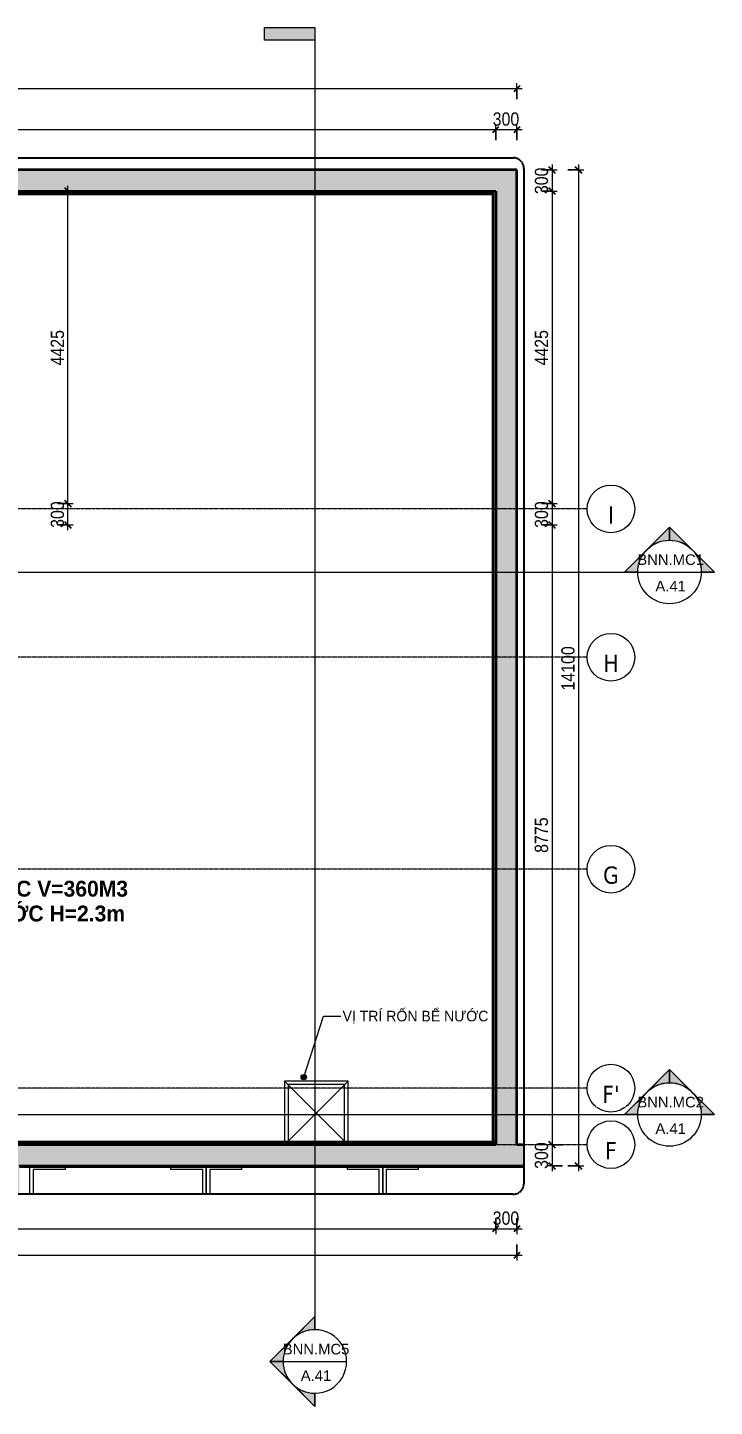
# Model space of a CAD drawing. Header units: millimetres. Extents: x 46079 to 131409, y 40831 to 60403.
# Drawn here: x 61321 to 71052, y 40831 to 60352 of the extents above; entities that cross this region are included whole.
import ezdxf

# ---------------------------------------------------------------- set-up
doc = ezdxf.new("R2010")
doc.units = ezdxf.units.MM
for name, pattern in [('Dash - Tight', [4.5, 3, -1.5]), ('Dash Dot 3_16_', [7.9375, 4.7625, -1.5875, 0, -1.5875]), ('Grid Line', [22.225, 12.7, -3.175, 3.175, -3.175]), ('Hidden', [7.14375, 4.7625, -2.38125])]:
    doc.linetypes.add(name, pattern=pattern)
for name, color, linetype, lineweight in [('0-1', 7, 'Continuous', 5), ('A-ANNO-DIMS', 211, 'Continuous', 9), ('A-ANNO-DIMS-75', 211, 'Continuous', 9), ('A-DETL-GENF-1', 9, 'Continuous', 18), ('A-DETL-GENF-2', 92, 'Dash - Tight', 18), ('A-DETL-GENF-3', 92, 'Hidden', 25), ('A-DETL-MEDM', 33, 'Continuous', 35), ('A-FLOR-1', 250, 'Continuous', 18), ('A-WALL', 113, 'Continuous', 18), ('A-WALL-1', 113, 'Continuous', 35), ('A-WALL-PATT-1', 111, 'Continuous', 18), ('C-PRKG', 70, 'Continuous', 18), ('G-ANNO-SYMB', 111, 'Continuous', 9), ('G-ANNO-SYMB-1', 111, 'Dash Dot 3_16_', 18), ('G-ANNO-TEXT-1', 90, 'Continuous', 9), ('G-ANNO-TEXT-2', 7, 'Continuous', 9), ('G-IMPT', 8, 'Continuous', 18), ('I-WALL-1', 2, 'Continuous', 35), ('M-EQPM', 50, 'Continuous', 18), ('S-COLS-1', 9, 'Continuous', 18), ('S-COLS-2', 7, 'Continuous', 35), ('S-GRID-1', 1, 'Grid Line', 9), ('S-GRID-IDEN', 1, 'Continuous', 9)]:
    doc.layers.add(name, color=color, linetype=linetype, lineweight=lineweight)
doc.styles.add('Arial_2', font='arial.ttf', dxfattribs={"height": 150})
doc.styles.add('Arial_3', font='arial.ttf', dxfattribs={"width": 0.95, "height": 150})
doc.styles.add('Arial_B', font='arialbd.ttf', dxfattribs={"width": 0.95, "height": 225})
doc.styles.add('Tahoma_B', font='tahomabd.ttf', dxfattribs={"height": 243.75})
doc.styles.add('UTM Avo', font='', dxfattribs={"width": 0.9, "height": 187.5})
doc.styles.get('UTM Avo').set_extended_font_data('UTM Avo')
doc.dimstyles.new('1_Dim_chi_tiet_2_5', dxfattribs={"dimscale": 304.8, "dimtxt": 187.368928, "dimasz": 0.295276, "dimexe": 0.246063, "dimexo": 0.0625, "dimgap": 0.024606, "dimtad": 1, "dimdec": 0, "dimrnd": 5, "dimzin": 0, "dimdsep": 46, "dimtxsty": 'UTM Avo', "dimblk1": 'OBLIQUE', "dimblk2": 'OBLIQUE', "dimsah": 1, "dimcen": 0.09, "dimdle": 0.246063, "dimazin": 0, "dimtfac": 1, "dimtdec": 4, "dimtix": 1, "dimtmove": 0, "dimatfit": 3, "dimfxl": 0.492126, "dimfxlon": 1, "dimtvp": 1, "dimtolj": 1, "dimtzin": 0, "dimarcsym": 2})
pattern_1 = [(0, (0, 0), (304.8, 76.2), [25.146, -203.454, 25.146, -203.454, -1219.2]), (0, (0, 0), (304.8, 76.2), [-457.2, 25.146, -432.054, 25.146, -203.454, -533.4]), (0, (0, 0), (304.8, 76.2), [-1143, 25.146, -127.254, 25.146, -355.854]), (120, (114.3, 38.1), (-218.391136, 225.86454), [25.146, -203.454, 25.146, -203.454, -1219.2]), (120, (114.3, 38.1), (-218.391136, 225.86454), [-457.2, 25.146, -432.054, 25.146, -203.454, -533.4]), (120, (114.3, 38.1), (-218.391136, 225.86454), [-1143, 25.146, -127.254, 25.146, -355.854]), (240, (152.4, 190.5), (-86.408864, -302.06454), [25.146, -203.454, 25.146, -203.454, -1219.2]), (240, (152.4, 190.5), (-86.408864, -302.06454), [-457.2, 25.146, -432.054, 25.146, -203.454, -533.4]), (240, (152.4, 190.5), (-86.408864, -302.06454), [-1143, 25.146, -127.254, 25.146, -355.854])]
pattern_2 = [(63.435, (1790.26, 104.33), (-0.0014, 1524.001), [532.463, -2875.304]), (63.435, (266.26, 104.33), (-0.0014, 1524.001), [532.463, -2875.304]), (63.435, (2519.8, 398.8), (-0.0014, 1524.001), [532.463, -2875.304]), (63.435, (995.8, 398.8), (-0.0014, 1524.001), [532.463, -2875.304]), (63.435, (2409.4, 294.83), (-0.0014, 1524.001), [532.463, -2875.304]), (63.435, (885.4, 294.83), (-0.0014, 1524.001), [532.463, -2875.304]), (63.435, (2296.8, 890.1), (-0.0014, 1524.001), [258.802, -3148.965]), (63.435, (772.8, 890.1), (-0.0014, 1524.001), [258.802, -3148.965]), (63.435, (2223.2, 797.95), (-0.0014, 1524.001), [532.463, -2875.304]), (63.435, (699.2, 797.95), (-0.0014, 1524.001), [532.463, -2875.304]), (63.435, (2236.2, 864.1), (-0.0014, 1524.001), [532.463, -2875.304]), (63.435, (712.2, 864.1), (-0.0014, 1524.001), [532.463, -2875.304]), (63.435, (1621.35, 573.94), (-0.0014, 1524.001), [532.463, -2875.304]), (63.435, (97.35, 573.94), (-0.0014, 1524.001), [532.463, -2875.304]), (63.435, (1634.34, 651.9), (-0.0014, 1524.001), [532.463, -2875.304]), (63.435, (110.34, 651.9), (-0.0014, 1524.001), [532.463, -2875.304]), (63.435, (1637.84, 708.1), (-0.0014, 1524.001), [532.463, -2875.304]), (63.435, (113.84, 708.1), (-0.0014, 1524.001), [532.463, -2875.304])]

# ---------------------------------------------------------------- blocks, each defined once
blk = doc.blocks.new('NCV_TKTC_KET CAU_rvt-1-TKCS_BỂ NƯỚC NGẦM - MẶT BẰNG ĐÁY BỂ')
at = {"layer": 'S-COLS-1'}
h = blk.add_hatch(dxfattribs=at)
h.set_pattern_fill('FP_2', color=256, style=0, pattern_type=2)
h.set_pattern_definition([(50, (0, 0), (546.5526, -47.8174), [57.15, -628.65]), (355, (0, 0), (-105.7283, 573.17), [45.72, -502.92]), (100.451, (45.55, -4), (440.8275, 525.35), [48.57, -534.27]), (46.184, (0, 152.4), (813.2367, -126.1284), [85.725, -942.975]), (96.636, (67.8, 141.9), (712.207, 742.283), [72.855, -801.405]), (351.184, (0, 152.4), (712.215, 742.276), [68.58, -754.38]), (21, (76.2, 114.3), (454.8433, -306.796), [57.15, -628.65]), (326, (76.2, 114.3), (185.4063, 552.5638), [45.72, -502.92]), (71.451, (114.1, 88.73), (640.2512, 245.764), [48.57, -534.27]), (37.5, (0, 0), (9.26637, 253.66504), [25.146, -471.678, 25.146, -485.394, -504.825]), (37.5, (0, 0), (9.26637, 253.66504), [-1007.364, 25.146, -479.679]), (7.5, (0, 0), (200.4594, 300.5414), [25.146, -265.938, 25.146, -460.248, -192.405]), (7.5, (0, 0), (200.4594, 300.5414), [-776.478, 25.146, -167.259]), (327.5, (-169.93, 0), (406.77284, -17.18643), [25.146, -165.354, 25.146, -569.214, -788.67]), (327.5, (-169.93, 0), (406.77284, -17.18643), [-784.86, 25.146, -763.524]), (317.5, (-246.13, 0), (444.388, 76.2803), [25.146, -222.504, 25.146, -369.57, -560.07]), (317.5, (-246.13, 0), (444.388, 76.2803), [-642.366, 25.146, -534.924])])
h.paths.add_polyline_path([(52603, 53312), (52603, 53312), (52603, 53762)])
h = blk.add_hatch(dxfattribs=at)
h.set_pattern_fill('FP_3', color=256, style=0, pattern_type=2)
h.set_pattern_definition([(45, (0, 0), (-188.5854, 188.5854), []), (45, (0, 285.75), (-188.5854, 188.5854), [])])
h.paths.add_polyline_path([(52603, 53312), (52603, 53312), (52603, 53762)])
at = {"layer": 'A-FLOR-1'}
for p, q in [((48203, 49362), (47853, 49362)), ((68353, 44539), (68253, 44539))]:
    blk.add_line(p, q, dxfattribs=at)
at = {"layer": 'S-COLS-2'}
for p, q in [((53153, 58487), (53153, 57887)), ((52603, 53762), (52603, 53312))]:
    blk.add_line(p, q, dxfattribs=at)
blk = doc.blocks.new('xe oto1 - xe oto-615462-TKCS_BỂ NƯỚC NGẦM - MẶT BẰNG ĐÁY BỂ')
at = {"layer": 'C-PRKG'}
for p, q in [((-50, -4950), (-50, -4600)), ((0, -4600), (0, -4990)), ((0, -4600), (0, -4990)), ((-500, -4950), (-50, -4950)), ((-500, -4990), (-500, -4950))]:
    blk.add_line(p, q, dxfattribs=at)
blk = doc.blocks.new('xe oto1 - xe oto-V1-TKCS_BỂ NƯỚC NGẦM - MẶT BẰNG ĐÁY BỂ')
at = {"layer": 'C-PRKG'}
for p, q in [((-2500, -4990), (-2500, -4600)), ((-2500, -4990), (-2500, -4600)), ((-2450, -4600), (-2450, -4950)), ((-50, -4950), (-50, -4600)), ((0, -4600), (0, -4990)), ((0, -4600), (0, -4990)), ((-2450, -4950), (-2000, -4950)), ((-2000, -4950), (-2000, -4990)), ((-500, -4950), (-50, -4950)), ((-500, -4990), (-500, -4950))]:
    blk.add_line(p, q, dxfattribs=at)
blk = doc.blocks.new('TKTC_BE NGAM TANG HAM_260130 - TKTC_XREF_260130_MB BE NGAM TANG HAM_dwg_xref- ham$0$xref - tang ham$0$BOMCHIM1-4017280-TKCS_BỂ NƯỚC NGẦM - MẶT BẰNG ĐÁY BỂ')
at = {"layer": 'G-IMPT'}
for centre, radius, start, end in [((291, 0), 152, 233.8868, 305.5518), ((274, -6), 133, 241.5564, 297.5417)]:
    blk.add_arc(centre, radius, start, end, dxfattribs=at)
blk = doc.blocks.new('TKTC_BE NGAM TANG HAM_260130 - TKTC_XREF_260130_MB BE NGAM TANG HAM_dwg-4017279-TKCS_BỂ NƯỚC NGẦM - MẶT BẰNG ĐÁY BỂ')
at = {"layer": 'G-IMPT'}
for p, q in [((-148807, -107093), (-149659, -107945)), ((-149659, -107125), (-148807, -107977)), ((-155299, -110579), (-154999, -110435)), ((-155299, -110891), (-154999, -111035)), ((-149091, -119343), (-148239, -120195)), ((-148207, -119343), (-149059, -120195)), ((-138181, -119343), (-137329, -120195)), ((-137297, -119343), (-138149, -120195))]:
    blk.add_line(p, q, dxfattribs=at)
at = {"layer": 'G-IMPT', "flags": 128}
for points in [[(-149659, -107985), (-148799, -107985), (-148799, -107085), (-149659, -107085)], [(-154799, -111200), (-154799, -110235), (-155299, -110235)], [(-155299, -111035), (-154999, -111035), (-154999, -110435), (-155299, -110435)], [(-148199, -120195), (-148199, -119335), (-149099, -119335), (-149099, -120195)], [(-137289, -120195), (-137289, -119335), (-138189, -119335), (-138189, -120195)]]:
    blk.add_lwpolyline(points, dxfattribs=at)
for points in [[(-149649, -107935), (-148849, -107935), (-148849, -107135), (-149649, -107135)], [(-149049, -120185), (-148249, -120185), (-148249, -119385), (-149049, -119385)], [(-138139, -120185), (-137339, -120185), (-137339, -119385), (-138139, -119385)]]:
    blk.add_lwpolyline(points, close=True, dxfattribs=at)
at = {"extrusion": (0, 0, -1), "xscale": 0.9913985059671329, "yscale": 0.9913985059671329, "zscale": -0.9913985059671329, "rotation": 270.1174564265244}
blk.add_blockref('TKTC_BE NGAM TANG HAM_260130 - TKTC_XREF_260130_MB BE NGAM TANG HAM_dwg_xref- ham$0$xref - tang ham$0$BOMCHIM1-4017280-TKCS_BỂ NƯỚC NGẦM - MẶT BẰNG ĐÁY BỂ', (155420, -110552), dxfattribs=at)
blk = doc.blocks.new('TKTC_BE NGAM TANG HAM_260130 - TKTC_BE NGAM TANG HAM_260130-2131746-TKCS_BỂ NƯỚC NGẦM - MẶT BẰNG ĐÁY BỂ')
blk.add_blockref('TKTC_BE NGAM TANG HAM_260130 - TKTC_XREF_260130_MB BE NGAM TANG HAM_dwg-4017279-TKCS_BỂ NƯỚC NGẦM - MẶT BẰNG ĐÁY BỂ', (169499, 147535))
blk = doc.blocks.new('BORDER VIEW - BORDER VIEW-2143926-TKCS_BỂ NƯỚC NGẦM - MẶT BẰNG ĐÁY BỂ')
at = {"layer": 'A-DETL-GENF-3'}
for p, q in [((150, 14671), (20350, 14671)), ((0, 150), (0, 14521)), ((20500, 14521), (20500, 150)), ((20350, 0), (150, 0))]:
    blk.add_line(p, q, dxfattribs=at)
for centre, start, end in [((150, 14521), 90, 180), ((20350, 14521), 0, 90), ((150, 150), 180, 270), ((20350, 150), 270, 360)]:
    blk.add_arc(centre, 150, start, end, dxfattribs=at)
blk = doc.blocks.new('Grid - M_Grid Head - Circle-353313-TKCS_BỂ NƯỚC NGẦM - MẶT BẰNG ĐÁY BỂ')
at = {"layer": 'S-GRID-IDEN'}
blk.add_circle((0, 0), 4.5, dxfattribs=at)
blk = doc.blocks.new('Section - M_Section Head - Filled-352373-TKCS_BỂ NƯỚC NGẦM - MẶT BẰNG ĐÁY BỂ')
at = {"layer": 'G-ANNO-SYMB'}
h = blk.add_hatch(color=256, dxfattribs=at)
edge = h.paths.add_edge_path()
edge.add_line((-6, 8.49), (-6, 6))
edge.add_arc((-6, 0), 6, 90, 135)
edge.add_line((-10.24, 4.24), (-6, 8.49))
h = blk.add_hatch(color=256, dxfattribs=at)
edge = h.paths.add_edge_path()
edge.add_line((-6, 8.49), (-1.76, 4.24))
edge.add_arc((-6, 0), 6, 45, 90)
edge.add_line((-6, 6), (-6, 8.49))
h = blk.add_hatch(color=256, dxfattribs=at)
edge = h.paths.add_edge_path()
edge.add_line((-14.49, 0), (-10.24, 4.24))
edge.add_arc((-6, 0), 6, 135, 180)
edge.add_line((-12, 0), (-14.49, 0))
h = blk.add_hatch(color=256, dxfattribs=at)
edge = h.paths.add_edge_path()
edge.add_line((2.49, 0), (0, 0))
edge.add_arc((-6, 0), 6, 360, 405)
edge.add_line((-1.76, 4.24), (2.49, 0))
for p, q in [((-6, 8.49), (-14.49, 0)), ((-6, 8.49), (-10.24, 4.24)), ((-6, 8.49), (2.49, 0)), ((-6, 6), (-6, 8.49)), ((-6, 8.49), (-6, 6)), ((-1.76, 4.24), (-6, 8.49)), ((-10.24, 4.24), (-14.49, 0)), ((2.49, 0), (-1.76, 4.24)), ((-14.49, 0), (-12, 0)), ((0, 0), (2.49, 0)), ((-12, 0), (-14.49, 0)), ((0, 0), (2.49, 0))]:
    blk.add_line(p, q, dxfattribs=at)
for start, end in [(360, 180), (90, 135), (45, 90), (135, 180), (360, 45), (180, 360)]:
    blk.add_arc((-6, 0), 6, start, end, dxfattribs=at)
blk = doc.blocks.new('Section - 3_32_ x 3_8_-4701953-TKCS_BỂ NƯỚC NGẦM - MẶT BẰNG ĐÁY BỂ')
at = {"layer": 'G-ANNO-SYMB'}
blk.add_hatch(color=256, dxfattribs=at).paths.add_polyline_path([(0, 9.525), (0, 0), (-2.38125, 0), (-2.38125, 9.525)])
for p, q in [((0, 9.525), (-2.38125, 9.525)), ((-2.38125, 9.525), (-2.38125, 0)), ((0, 0), (0, 9.525)), ((-2.38125, 0), (0, 0))]:
    blk.add_line(p, q, dxfattribs=at)
blk = doc.blocks.new('DIMBLOCK3-TKCS_BỂ NƯỚC NGẦM - MẶT BẰNG ĐÁY BỂ')
at = {"layer": 'A-ANNO-DIMS-75'}
for p, q in [((52753, 59057), (52753, 58832)), ((52753, 58907), (52753, 59057)), ((67953, 58757), (67953, 58982)), ((52753, 58907), (67953, 58907)), ((67953, 58907), (67953, 58757))]:
    blk.add_line(p, q, dxfattribs=at)
at = {"layer": 'A-ANNO-DIMS-75', "lineweight": 25}
for p, q in [((52753, 58907), (52708, 58862)), ((52753, 58907), (52798, 58952)), ((67953, 58907), (67908, 58862)), ((67953, 58907), (67998, 58952))]:
    blk.add_line(p, q, dxfattribs=at)
at = {"layer": 'A-ANNO-DIMS-75', "color": 0, "insert": (60032, 59151), "char_height": 187.5, "width": 770.29, "attachment_point": 1, "line_spacing_factor": 1.110334, "style": 'UTM Avo'}
blk.add_mtext('15200', dxfattribs=at)
blk = doc.blocks.new('_Oblique')
at = {"color": 0, "linetype": 'ByBlock', "lineweight": -2}
blk.add_line((-0.5, -0.5), (0.5, 0.5), dxfattribs=at)
blk = doc.blocks.new('DIMBLOCK4-TKCS_BỂ NƯỚC NGẦM - MẶT BẰNG ĐÁY BỂ')
at = {"layer": 'A-ANNO-DIMS-75'}
for p, q in [((67953, 58757), (67953, 58982)), ((68253, 58757), (68253, 58982)), ((67953, 58907), (68328, 58907)), ((67953, 58907), (67953, 58757)), ((68253, 58907), (68253, 58757))]:
    blk.add_line(p, q, dxfattribs=at)
at = {"layer": 'A-ANNO-DIMS-75', "lineweight": 25}
for p, q in [((67953, 58907), (67908, 58862)), ((67953, 58907), (67998, 58952)), ((68253, 58907), (68208, 58862)), ((68253, 58907), (68298, 58952))]:
    blk.add_line(p, q, dxfattribs=at)
at = {"layer": 'A-ANNO-DIMS-75', "color": 0, "insert": (67910, 59151), "char_height": 187.5, "width": 462.18, "attachment_point": 1, "line_spacing_factor": 1.110334, "style": 'UTM Avo'}
blk.add_mtext('300', dxfattribs=at)
blk = doc.blocks.new('DIMBLOCK5-TKCS_BỂ NƯỚC NGẦM - MẶT BẰNG ĐÁY BỂ')
at = {"layer": 'A-ANNO-DIMS-75'}
for p, q in [((48853, 59638), (48853, 59413)), ((48853, 59488), (48853, 59638)), ((68253, 59338), (68253, 59563)), ((48778, 59488), (68328, 59488)), ((68253, 59488), (68253, 59338))]:
    blk.add_line(p, q, dxfattribs=at)
at = {"layer": 'A-ANNO-DIMS-75', "lineweight": 25}
for p, q in [((48853, 59488), (48808, 59443)), ((48853, 59488), (48898, 59533)), ((68253, 59488), (68208, 59443)), ((68253, 59488), (68298, 59533))]:
    blk.add_line(p, q, dxfattribs=at)
at = {"layer": 'A-ANNO-DIMS-75', "color": 0, "insert": (58232, 59731), "char_height": 187.5, "width": 770.29, "attachment_point": 1, "line_spacing_factor": 1.110334, "style": 'UTM Avo'}
blk.add_mtext('19400', dxfattribs=at)
blk = doc.blocks.new('DIMBLOCK6-TKCS_BỂ NƯỚC NGẦM - MẶT BẰNG ĐÁY BỂ')
at = {"layer": 'A-ANNO-DIMS-75', "lineweight": 25}
for p, q in [((68751, 58337), (68706, 58382)), ((68751, 58337), (68796, 58292)), ((68751, 58037), (68706, 58082)), ((68751, 58037), (68796, 57992))]:
    blk.add_line(p, q, dxfattribs=at)
at = {"layer": 'A-ANNO-DIMS-75'}
for p, q in [((68751, 58412), (68751, 58037)), ((68601, 58337), (68826, 58337)), ((68751, 58337), (68601, 58337)), ((68601, 58037), (68826, 58037)), ((68751, 58037), (68601, 58037))]:
    blk.add_line(p, q, dxfattribs=at)
at = {"layer": 'A-ANNO-DIMS-75', "color": 0, "insert": (68507, 57994), "char_height": 187.5, "width": 462.18, "attachment_point": 1, "rotation": 90, "line_spacing_factor": 1.110334, "style": 'UTM Avo'}
blk.add_mtext('300', dxfattribs=at)
blk = doc.blocks.new('DIMBLOCK7-TKCS_BỂ NƯỚC NGẦM - MẶT BẰNG ĐÁY BỂ')
at = {"layer": 'A-ANNO-DIMS-75'}
for p, q in [((68601, 58037), (68826, 58037)), ((68751, 58037), (68601, 58037)), ((68751, 58037), (68751, 53612)), ((68601, 53612), (68826, 53612)), ((68751, 53612), (68601, 53612))]:
    blk.add_line(p, q, dxfattribs=at)
at = {"layer": 'A-ANNO-DIMS-75', "lineweight": 25}
for p, q in [((68751, 58037), (68706, 58082)), ((68751, 58037), (68796, 57992)), ((68751, 53612), (68706, 53657)), ((68751, 53612), (68796, 53567))]:
    blk.add_line(p, q, dxfattribs=at)
at = {"layer": 'A-ANNO-DIMS-75', "color": 0, "insert": (68507, 55568), "char_height": 187.5, "width": 616.24, "attachment_point": 1, "rotation": 90, "line_spacing_factor": 1.110334, "style": 'UTM Avo'}
blk.add_mtext('4425', dxfattribs=at)
blk = doc.blocks.new('DIMBLOCK8-TKCS_BỂ NƯỚC NGẦM - MẶT BẰNG ĐÁY BỂ')
at = {"layer": 'A-ANNO-DIMS-75'}
for p, q in [((68601, 53612), (68826, 53612)), ((68751, 53612), (68601, 53612)), ((68751, 53612), (68751, 53312)), ((68601, 53312), (68826, 53312)), ((68751, 53312), (68601, 53312))]:
    blk.add_line(p, q, dxfattribs=at)
at = {"layer": 'A-ANNO-DIMS-75', "lineweight": 25}
for p, q in [((68751, 53612), (68706, 53657)), ((68751, 53612), (68796, 53567)), ((68751, 53312), (68706, 53357)), ((68751, 53312), (68796, 53267))]:
    blk.add_line(p, q, dxfattribs=at)
at = {"layer": 'A-ANNO-DIMS-75', "color": 0, "insert": (68507, 53269), "char_height": 187.5, "width": 462.18, "attachment_point": 1, "rotation": 90, "line_spacing_factor": 1.110334, "style": 'UTM Avo'}
blk.add_mtext('300', dxfattribs=at)
blk = doc.blocks.new('DIMBLOCK9-TKCS_BỂ NƯỚC NGẦM - MẶT BẰNG ĐÁY BỂ')
at = {"layer": 'A-ANNO-DIMS-75'}
for p, q in [((68601, 53312), (68826, 53312)), ((68751, 53312), (68601, 53312)), ((68751, 53312), (68751, 44537)), ((68901, 44537), (68676, 44537)), ((68751, 44537), (68901, 44537))]:
    blk.add_line(p, q, dxfattribs=at)
at = {"layer": 'A-ANNO-DIMS-75', "lineweight": 25}
for p, q in [((68751, 53312), (68706, 53357)), ((68751, 53312), (68796, 53267)), ((68751, 44537), (68706, 44582)), ((68751, 44537), (68796, 44492))]:
    blk.add_line(p, q, dxfattribs=at)
at = {"layer": 'A-ANNO-DIMS-75', "color": 0, "insert": (68507, 48668), "char_height": 187.5, "width": 616.24, "attachment_point": 1, "rotation": 90, "line_spacing_factor": 1.110334, "style": 'UTM Avo'}
blk.add_mtext('8775', dxfattribs=at)
blk = doc.blocks.new('DIMBLOCK10-TKCS_BỂ NƯỚC NGẦM - MẶT BẰNG ĐÁY BỂ')
at = {"layer": 'A-ANNO-DIMS-75'}
for p, q in [((68901, 44537), (68676, 44537)), ((68751, 44537), (68751, 44162)), ((68751, 44537), (68901, 44537)), ((68901, 44237), (68676, 44237)), ((68751, 44237), (68901, 44237))]:
    blk.add_line(p, q, dxfattribs=at)
at = {"layer": 'A-ANNO-DIMS-75', "lineweight": 25}
for p, q in [((68751, 44537), (68706, 44582)), ((68751, 44537), (68796, 44492)), ((68751, 44237), (68706, 44282)), ((68751, 44237), (68796, 44192))]:
    blk.add_line(p, q, dxfattribs=at)
at = {"layer": 'A-ANNO-DIMS-75', "color": 0, "insert": (68507, 44194), "char_height": 187.5, "width": 462.18, "attachment_point": 1, "rotation": 90, "line_spacing_factor": 1.110334, "style": 'UTM Avo'}
blk.add_mtext('300', dxfattribs=at)
blk = doc.blocks.new('DIMBLOCK11-TKCS_BỂ NƯỚC NGẦM - MẶT BẰNG ĐÁY BỂ')
at = {"layer": 'A-ANNO-DIMS-75', "lineweight": 25}
for p, q in [((69126, 58337), (69081, 58382)), ((69126, 58337), (69171, 58292)), ((69126, 44237), (69081, 44282)), ((69126, 44237), (69171, 44192))]:
    blk.add_line(p, q, dxfattribs=at)
at = {"layer": 'A-ANNO-DIMS-75'}
for p, q in [((69126, 58412), (69126, 44162)), ((68976, 58337), (69201, 58337)), ((69126, 58337), (68976, 58337)), ((68976, 44237), (69201, 44237)), ((69126, 44237), (68976, 44237))]:
    blk.add_line(p, q, dxfattribs=at)
at = {"layer": 'A-ANNO-DIMS-75', "color": 0, "insert": (68882, 50966), "char_height": 187.5, "width": 770.29, "attachment_point": 1, "rotation": 90, "line_spacing_factor": 1.110334, "style": 'UTM Avo'}
blk.add_mtext('14100', dxfattribs=at)
blk = doc.blocks.new('DIMBLOCK21-TKCS_BỂ NƯỚC NGẦM - MẶT BẰNG ĐÁY BỂ')
at = {"layer": 'A-ANNO-DIMS-75', "lineweight": 25}
for p, q in [((53453, 43347), (53408, 43302)), ((53453, 43347), (53498, 43392)), ((67953, 43347), (67908, 43302)), ((67953, 43347), (67998, 43392))]:
    blk.add_line(p, q, dxfattribs=at)
at = {"layer": 'A-ANNO-DIMS-75'}
for p, q in [((53453, 43497), (53453, 43272)), ((53453, 43347), (53453, 43497)), ((53453, 43347), (67953, 43347)), ((67953, 43497), (67953, 43272)), ((67953, 43347), (67953, 43497))]:
    blk.add_line(p, q, dxfattribs=at)
at = {"layer": 'A-ANNO-DIMS-75', "color": 0, "insert": (60382, 43591), "char_height": 187.5, "width": 770.29, "attachment_point": 1, "line_spacing_factor": 1.110334, "style": 'UTM Avo'}
blk.add_mtext('14500', dxfattribs=at)
blk = doc.blocks.new('DIMBLOCK22-TKCS_BỂ NƯỚC NGẦM - MẶT BẰNG ĐÁY BỂ')
at = {"layer": 'A-ANNO-DIMS-75', "lineweight": 25}
for p, q in [((67953, 43347), (67908, 43302)), ((67953, 43347), (67998, 43392)), ((68253, 43347), (68208, 43302)), ((68253, 43347), (68298, 43392))]:
    blk.add_line(p, q, dxfattribs=at)
at = {"layer": 'A-ANNO-DIMS-75'}
for p, q in [((67953, 43497), (67953, 43272)), ((67953, 43347), (67953, 43497)), ((67953, 43347), (68328, 43347)), ((68253, 43497), (68253, 43272)), ((68253, 43347), (68253, 43497))]:
    blk.add_line(p, q, dxfattribs=at)
at = {"layer": 'A-ANNO-DIMS-75', "color": 0, "insert": (67910, 43591), "char_height": 187.5, "width": 462.18, "attachment_point": 1, "line_spacing_factor": 1.110334, "style": 'UTM Avo'}
blk.add_mtext('300', dxfattribs=at)
blk = doc.blocks.new('DIMBLOCK23-TKCS_BỂ NƯỚC NGẦM - MẶT BẰNG ĐÁY BỂ')
at = {"layer": 'A-ANNO-DIMS-75'}
for p, q in [((48578, 42972), (68328, 42972)), ((48653, 43122), (48653, 42897)), ((48653, 42972), (48653, 43122)), ((68253, 43122), (68253, 42897)), ((68253, 42972), (68253, 43122))]:
    blk.add_line(p, q, dxfattribs=at)
at = {"layer": 'A-ANNO-DIMS-75', "lineweight": 25}
for p, q in [((48653, 42972), (48608, 42927)), ((48653, 42972), (48698, 43017)), ((68253, 42972), (68208, 42927)), ((68253, 42972), (68298, 43017))]:
    blk.add_line(p, q, dxfattribs=at)
at = {"layer": 'A-ANNO-DIMS-75', "color": 0, "insert": (58132, 43216), "char_height": 187.5, "width": 770.29, "attachment_point": 1, "line_spacing_factor": 1.110334, "style": 'UTM Avo'}
blk.add_mtext('19600', dxfattribs=at)
blk = doc.blocks.new('DIMBLOCK25-TKCS_BỂ NƯỚC NGẦM - MẶT BẰNG ĐÁY BỂ')
at = {"layer": 'A-ANNO-DIMS-75'}
for p, q in [((61744, 53612), (61969, 53612)), ((61894, 53612), (61744, 53612)), ((61894, 53237), (61894, 53612)), ((61744, 53312), (61969, 53312)), ((61894, 53312), (61744, 53312))]:
    blk.add_line(p, q, dxfattribs=at)
at = {"layer": 'A-ANNO-DIMS-75', "lineweight": 25}
for p, q in [((61894, 53612), (61849, 53657)), ((61894, 53612), (61939, 53567)), ((61894, 53312), (61849, 53357)), ((61894, 53312), (61939, 53267))]:
    blk.add_line(p, q, dxfattribs=at)
at = {"layer": 'A-ANNO-DIMS-75', "color": 0, "insert": (61650, 53269), "char_height": 187.5, "width": 462.18, "attachment_point": 1, "rotation": 90, "line_spacing_factor": 1.110334, "style": 'UTM Avo'}
blk.add_mtext('300', dxfattribs=at)
blk = doc.blocks.new('DIMBLOCK26-TKCS_BỂ NƯỚC NGẦM - MẶT BẰNG ĐÁY BỂ')
at = {"layer": 'A-ANNO-DIMS-75'}
for p, q in [((61744, 58037), (61969, 58037)), ((61894, 58037), (61744, 58037)), ((61894, 53612), (61894, 58112)), ((61744, 53612), (61969, 53612)), ((61894, 53612), (61744, 53612))]:
    blk.add_line(p, q, dxfattribs=at)
at = {"layer": 'A-ANNO-DIMS-75', "lineweight": 25}
for p, q in [((61894, 58037), (61849, 58082)), ((61894, 58037), (61939, 57992)), ((61894, 53612), (61849, 53657)), ((61894, 53612), (61939, 53567))]:
    blk.add_line(p, q, dxfattribs=at)
at = {"layer": 'A-ANNO-DIMS-75', "color": 0, "insert": (61650, 55568), "char_height": 187.5, "width": 616.24, "attachment_point": 1, "rotation": 90, "line_spacing_factor": 1.110334, "style": 'UTM Avo'}
blk.add_mtext('4425', dxfattribs=at)

msp = doc.modelspace()

# ---------------------------------------------------------------- hatches: boundary and pattern name
at = {"layer": 'A-DETL-GENF-1'}
h = msp.add_hatch(dxfattribs=at)
h.set_pattern_fill('FP_6', color=256, style=0, pattern_type=2)
h.set_pattern_definition([(50, (0, 0), (546.5526, -47.8174), [57.15, -628.65]), (355, (0, 0), (-105.7283, 573.17), [45.72, -502.92]), (100.451, (45.55, -4), (440.8275, 525.35), [48.57, -534.27]), (46.184, (0, 152.4), (813.2367, -126.1284), [85.725, -942.975]), (96.636, (67.8, 141.9), (712.2074, 742.2826), [72.855, -801.405]), (351.184, (0, 152.4), (712.215, 742.276), [68.58, -754.38]), (21, (76.2, 114.3), (454.8433, -306.796), [57.15, -628.65]), (326, (76.2, 114.3), (185.4063, 552.5638), [45.72, -502.92]), (71.451, (114.1, 88.73), (640.2512, 245.764), [48.57, -534.27]), (37.5, (0, 0), (9.26637, 253.66504), [5.029, -491.795, 5.029, -505.511, -504.825]), (37.5, (0, 0), (9.26637, 253.66504), [-1007.364, 5.029, -499.796]), (7.5, (0, 0), (200.4594, 300.5414), [5.029, -286.055, 5.029, -480.365, -192.405]), (7.5, (0, 0), (200.4594, 300.5414), [-776.478, 5.029, -187.376]), (327.5, (-169.93, 0), (406.77284, -17.18643), [5.029, -185.471, 5.029, -589.331, -788.67]), (327.5, (-169.93, 0), (406.77284, -17.18643), [-784.86, 5.029, -783.641]), (317.5, (-246.13, 0), (444.3881, 76.2803), [5.029, -242.621, 5.029, -389.687, -560.07]), (317.5, (-246.13, 0), (444.3881, 76.2803), [-642.366, 5.029, -555.041]), (45, (0, 0), (-188.5854, 188.5854), []), (45, (0, 285.75), (-188.5854, 188.5854), [])])
h.paths.add_polyline_path([(61202.6, 43836.9), (61202.6, 44236.9), (68352.6, 44236.9), (68352.6, 44536.9), (68252.6, 44536.9), (68252.6, 58336.9), (53452.6, 58336.9), (53452.6, 58508.2), (53152.6, 58508.2), (53152.6, 53761.9), (52602.6, 53761.9), (52602.6, 53311.9), (53152.6, 53311.9), (53152.6, 44536.9), (52577.6, 44536.9), (52577.6, 43836.9), (53027.6, 43836.9), (53027.6, 44236.9), (60702.6, 44236.9), (60702.6, 43836.9)])
h.paths.add_polyline_path([(48252.6, 44336.9), (48252.6, 44536.9), (47852.6, 44536.9), (47852.6, 44336.9)])
h.paths.add_polyline_path([(67952.6, 44536.9), (53452.6, 44536.9), (53452.6, 53311.9), (61127.6, 53311.9), (61127.6, 58036.9), (67952.6, 58036.9), (67952.6, 47515.2)])
h.paths.add_polyline_path([(48852.6, 49161.9), (48852.6, 49561.9), (48652.6, 49561.9), (48652.6, 49161.9)])
h.paths.add_polyline_path([(48852.6, 51261.9), (48852.6, 51661.9), (48652.6, 51661.9), (48652.6, 51261.9)])
h.paths.add_polyline_path([(48852.6, 53362.3), (48852.6, 53562.3), (48252.6, 53562.3), (48252.6, 53362.3)])
h.paths.add_polyline_path([(58304.2, 53611.9), (53452.6, 53611.9), (53452.6, 58036.9), (60827.6, 58036.9), (60827.6, 53611.9)])
at = {"layer": 'A-WALL-PATT-1'}
h = msp.add_hatch(dxfattribs=at)
h.set_pattern_fill('FP_4', color=256, style=0, pattern_type=2)
h.set_pattern_definition(pattern_1)
h.paths.add_polyline_path([(67922.6, 58006.9), (67922.6, 58036.9), (61157.6, 58036.9), (61157.6, 58006.9), (67912.6, 58006.9)])
h = msp.add_hatch(dxfattribs=at)
h.set_pattern_fill('FP_5', color=256, style=0, pattern_type=2)
h.set_pattern_definition(pattern_2)
h.paths.add_polyline_path([(67912.6, 44576.9), (67922.6, 44576.9), (67922.6, 58006.9), (67912.6, 58006.9), (67912.6, 47515.2)])
h = msp.add_hatch(dxfattribs=at)
h.set_pattern_fill('FP_4', color=256, style=0, pattern_type=2)
h.set_pattern_definition(pattern_1)
h.paths.add_polyline_path([(67922.6, 44576.9), (67952.6, 44576.9), (67952.6, 58036.9), (67922.6, 58036.9), (67922.6, 47515.2)])
h = msp.add_hatch(dxfattribs=at)
h.set_pattern_fill('FP_4', color=256, style=0, pattern_type=2)
h.set_pattern_definition(pattern_1)
h.paths.add_polyline_path([(67952.6, 44536.9), (67952.6, 44566.9), (53482.6, 44566.9), (53482.6, 44536.9), (66177.4, 44536.9)])
h = msp.add_hatch(dxfattribs=at)
h.set_pattern_fill('FP_5', color=256, style=0, pattern_type=2)
h.set_pattern_definition(pattern_2)
h.paths.add_polyline_path([(67952.6, 44566.9), (67952.6, 44576.9), (53492.6, 44576.9), (53492.6, 44566.9), (66177.4, 44566.9)])
at = {"layer": 'G-ANNO-TEXT-1'}
h = msp.add_hatch(color=256, dxfattribs=at)
edge = h.paths.add_edge_path()
edge.add_arc((65232.9, 45492.3), 37.5, 0, 360)

# ---------------------------------------------------------------- linework, layer by layer
at = {"layer": 'A-DETL-MEDM'}
for p, q in [((68252.6, 58336.9), (53452.6, 58336.9)), ((68252.6, 44536.9), (68252.6, 58336.9)), ((61127.6, 58036.9), (67952.6, 58036.9)), ((67952.6, 58036.9), (67952.6, 44536.9)), ((67952.6, 44536.9), (53452.6, 44536.9)), ((68352.6, 44536.9), (68252.6, 44536.9)), ((61202.6, 44236.9), (68352.6, 44236.9))]:
    msp.add_line(p, q, dxfattribs=at)
at = {"layer": 'A-WALL'}
for p, q in [((61157.6, 58006.9), (67922.6, 58006.9)), ((67922.6, 58006.9), (67922.6, 44576.9)), ((67952.6, 44566.9), (53482.6, 44566.9))]:
    msp.add_line(p, q, dxfattribs=at)
at = {"layer": 'A-WALL-1'}
msp.add_line((61212.6, 44227), (68352.6, 44227), dxfattribs=at)
at = {"layer": 'G-ANNO-SYMB'}
for p, q in [((69965.2, 52644.4), (70865.2, 52644.4)), ((69965.2, 44964.4), (70865.2, 44964.4)), ((64941.7, 41467.7), (65841.7, 41467.7))]:
    msp.add_line(p, q, dxfattribs=at)
at = {"layer": 'G-ANNO-SYMB-1'}
for p, q in [((65391.7, 60173.4), (65391.7, 41917.7)), ((46257.8, 52644.4), (69965.2, 52644.4)), ((46257.8, 44964.4), (69965.2, 44964.4))]:
    msp.add_line(p, q, dxfattribs=at)
at = {"layer": 'G-ANNO-TEXT-1'}
for p, q in [((65232.9, 45492.3), (65513.7, 46354)), ((65513.7, 46354), (65761.2, 46354))]:
    msp.add_line(p, q, dxfattribs=at)
msp.add_circle((65232.9, 45492.3), 37.5, dxfattribs=at)
at = {"layer": 'I-WALL-1'}
for p, q in [((61167.6, 57996.9), (67912.6, 57996.9)), ((67912.6, 57996.9), (67912.6, 44576.9)), ((53492.6, 44576.9), (67952.6, 44576.9))]:
    msp.add_line(p, q, dxfattribs=at)
at = {"layer": 'S-GRID-1'}
for p, q in [((67373.4, 53536.9), (48841.6, 53536.9)), ((69248.4, 53536.9), (67373.4, 53536.9)), ((67373.4, 51436.9), (48841.6, 51436.9)), ((69248.4, 51436.9), (67373.4, 51436.9)), ((67373.4, 48436.9), (48841.6, 48436.9)), ((69248.4, 48436.9), (67373.4, 48436.9)), ((67373.4, 45336.9), (48841.6, 45336.9)), ((69248.4, 45336.9), (67373.4, 45336.9)), ((67373.4, 44536.9), (48841.6, 44536.9)), ((69248.4, 44536.9), (67373.4, 44536.9))]:
    msp.add_line(p, q, dxfattribs=at)

# ---------------------------------------------------------------- block references
at = {"layer": '0-1'}
msp.add_blockref('NCV_TKTC_KET CAU_rvt-1-TKCS_BỂ NƯỚC NGẦM - MẶT BẰNG ĐÁY BỂ', (0, 0), dxfattribs=at)
at = {"layer": 'A-DETL-GENF-2'}
msp.add_blockref('BORDER VIEW - BORDER VIEW-2143926-TKCS_BỂ NƯỚC NGẦM - MẶT BẰNG ĐÁY BỂ', (47852.6, 43836.9), dxfattribs=at)
at = {"layer": 'C-PRKG', "rotation": 180}
for name, p in [('xe oto1 - xe oto-V1-TKCS_BỂ NƯỚC NGẦM - MẶT BẰNG ĐÁY BỂ', (61352.6, 39236.9)), ('xe oto1 - xe oto-V1-TKCS_BỂ NƯỚC NGẦM - MẶT BẰNG ĐÁY BỂ', (63852.6, 39236.9)), ('xe oto1 - xe oto-615462-TKCS_BỂ NƯỚC NGẦM - MẶT BẰNG ĐÁY BỂ', (66352.6, 39236.9))]:
    msp.add_blockref(name, p, dxfattribs=at)
at = {"layer": 'G-ANNO-SYMB', "extrusion": (0, 0, -1), "xscale": 74.99999999999996, "yscale": 74.99999999999996, "zscale": 74.99999999999996, "rotation": 270.0000000000003}
msp.add_blockref('Section - 3_32_ x 3_8_-4701953-TKCS_BỂ NƯỚC NGẦM - MẶT BẰNG ĐÁY BỂ', (-65391.7, 60173.4), dxfattribs=at)
at = {"layer": 'G-ANNO-SYMB', "xscale": 74.99999999999996, "yscale": 74.99999999999996, "zscale": 74.99999999999996, "rotation": 89.99999999999947}
msp.add_blockref('Section - M_Section Head - Filled-352373-TKCS_BỂ NƯỚC NGẦM - MẶT BẰNG ĐÁY BỂ', (65391.7, 41917.7), dxfattribs=at)
at = {"layer": 'M-EQPM'}
msp.add_blockref('TKTC_BE NGAM TANG HAM_260130 - TKTC_BE NGAM TANG HAM_260130-2131746-TKCS_BỂ NƯỚC NGẦM - MẶT BẰNG ĐÁY BỂ', (33652.6, 17236.9), dxfattribs=at)
at = {"layer": 'S-GRID-IDEN', "xscale": 74.99999999999996, "yscale": 74.99999999999996, "zscale": 74.99999999999996, "rotation": 89.99999999999982}
for p in [(69585.9, 53536.9), (69585.9, 51436.9), (69585.9, 48436.9), (69585.9, 45336.9), (69585.9, 44536.9)]:
    msp.add_blockref('Grid - M_Grid Head - Circle-353313-TKCS_BỂ NƯỚC NGẦM - MẶT BẰNG ĐÁY BỂ', p, dxfattribs=at)

# ---------------------------------------------------------------- texts
at = {"layer": 'G-ANNO-SYMB', "char_height": 150, "attachment_point": 5, "line_spacing_factor": 0.936439, "style": 'Arial_2'}
for s, insert, width in [('\\pt952.5,1905,2857.5,3810,4762.5,5715,6667.5,7620,8572.5,9525,10477.5,11430,12382.5,13335,14287.5,15240,16192.5,17145,18097.5,19050,20002.5,20955,21907.5,22860,23812.5,24765,25717.5,26670,27622.5,28575,29527.5,30480;BNN.MC1', (70431.5, 52818.4), 962.25), ('\\pt952.5,1905,2857.5,3810,4762.5,5715,6667.5,7620,8572.5,9525,10477.5,11430,12382.5,13335,14287.5,15240,16192.5,17145,18097.5,19050,20002.5,20955,21907.5,22860,23812.5,24765,25717.5,26670,27622.5,28575,29527.5,30480;A.41', (70431.1, 52444.2), 446.25), ('\\pt952.5,1905,2857.5,3810,4762.5,5715,6667.5,7620,8572.5,9525,10477.5,11430,12382.5,13335,14287.5,15240,16192.5,17145,18097.5,19050,20002.5,20955,21907.5,22860,23812.5,24765,25717.5,26670,27622.5,28575,29527.5,30480;BNN.MC2', (70431.5, 45138.4), 962.25), ('\\pt952.5,1905,2857.5,3810,4762.5,5715,6667.5,7620,8572.5,9525,10477.5,11430,12382.5,13335,14287.5,15240,16192.5,17145,18097.5,19050,20002.5,20955,21907.5,22860,23812.5,24765,25717.5,26670,27622.5,28575,29527.5,30480;A.41', (70431.1, 44764.2), 446.25), ('\\pt952.5,1905,2857.5,3810,4762.5,5715,6667.5,7620,8572.5,9525,10477.5,11430,12382.5,13335,14287.5,15240,16192.5,17145,18097.5,19050,20002.5,20955,21907.5,22860,23812.5,24765,25717.5,26670,27622.5,28575,29527.5,30480;BNN.MC5', (65408, 41641.7), 962.25), ('\\pt952.5,1905,2857.5,3810,4762.5,5715,6667.5,7620,8572.5,9525,10477.5,11430,12382.5,13335,14287.5,15240,16192.5,17145,18097.5,19050,20002.5,20955,21907.5,22860,23812.5,24765,25717.5,26670,27622.5,28575,29527.5,30480;A.41', (65407.6, 41267.5), 446.25)]:
    msp.add_mtext(s, dxfattribs=dict(at, insert=insert, width=width))
at = {"layer": 'G-ANNO-TEXT-2', "line_spacing_factor": 0.936439}
for s, insert, char_height, width, attachment_point, style in [('\\pt855,1710,2565,3420,4275,5130,5985,6840,7695,8550,9405,10260,11115,11970,12825,13680,14535,15390,16245,17100,17955,18810,19665,20520,21375,22230,23085,23940,24795,25650,26505,27360;BỂ NƯỚC NGẦM PCCC V=360M3\\PCHIỀU CAO MỰC NƯỚC H=2.3m', (60382.1, 47956.3), 225, 5127.863, 5, 'Arial_B'), ('\\pt904.875,1809.75,2714.625,3619.5,4524.375,5429.25,6334.125,7239,8143.875,9048.75,9953.625,10858.5,11763.375,12668.25,13573.125,14478,15382.875,16287.75,17192.625,18097.5,19002.375,19907.25,20812.125,21717,22621.875,23526.75,24431.625,25336.5,26241.375,27146.25,28051.125,28956;VỊ TRÍ RỐN BỂ NƯỚC', (65783.7, 46432.8), 150, 2132.249, 1, 'Arial_3')]:
    msp.add_mtext(s, dxfattribs=dict(at, insert=insert, char_height=char_height, width=width, attachment_point=attachment_point, style=style))

# ---------------------------------------------------------------- dimensions: what is measured, and where the dimension line sits
at = {"layer": 'A-ANNO-DIMS'}
for base, p1, p2, override, picture, middle in [((68252.6, 59487.6), (48852.6, 59637.6), (68252.6, 59337.6), {"dimpost": '<>', "dimfxl": 19402.39077}, 'DIMBLOCK5-TKCS_BỂ NƯỚC NGẦM - MẶT BẰNG ĐÁY BỂ', (58552.6, 59592.1)), ((67952.6, 58907), (52752.6, 59057), (67952.6, 58757), {"dimpost": '<>', "dimfxl": 15203.031555}, 'DIMBLOCK3-TKCS_BỂ NƯỚC NGẦM - MẶT BẰNG ĐÁY BỂ', (60352.6, 59011.6)), ((68252.6, 58907), (67952.6, 58757), (68252.6, 58757), {"dimpost": '<>', "dimfxl": 300}, 'DIMBLOCK4-TKCS_BỂ NƯỚC NGẦM - MẶT BẰNG ĐÁY BỂ', (68102.6, 59011.6)), ((67952.6, 43347.3), (53452.6, 43497.3), (67952.6, 43497.3), {"dimpost": '<>', "dimfxl": 14500}, 'DIMBLOCK21-TKCS_BỂ NƯỚC NGẦM - MẶT BẰNG ĐÁY BỂ', (60702.6, 43451.8)), ((68252.6, 43347.3), (67952.6, 43497.3), (68252.6, 43497.3), {"dimpost": '<>', "dimfxl": 300}, 'DIMBLOCK22-TKCS_BỂ NƯỚC NGẦM - MẶT BẰNG ĐÁY BỂ', (68102.6, 43451.8)), ((68252.6, 42972.3), (48652.6, 43122.3), (68252.6, 43122.3), {"dimpost": '<>', "dimfxl": 19600.07133}, 'DIMBLOCK23-TKCS_BỂ NƯỚC NGẦM - MẶT BẰNG ĐÁY BỂ', (58452.6, 43076.8))]:
    dim = msp.add_linear_dim(base=base, p1=p1, p2=p2, dimstyle='1_Dim_chi_tiet_2_5', override=override, dxfattribs=at)
    dim.commit()
    dim.dimension.update_dxf_attribs({"geometry": picture, "text_midpoint": middle})
for base, p1, p2, override, picture, middle in [((68750.9, 58036.9), (68600.9, 58336.9), (68600.9, 58036.9), {"dimpost": '<>', "dimfxl": 300}, 'DIMBLOCK6-TKCS_BỂ NƯỚC NGẦM - MẶT BẰNG ĐÁY BỂ', (68646.4, 58186.9)), ((69125.9, 44236.9), (68975.9, 58336.9), (68975.9, 44236.9), {"dimpost": '<>', "dimfxl": 14100}, 'DIMBLOCK11-TKCS_BỂ NƯỚC NGẦM - MẶT BẰNG ĐÁY BỂ', (69021.4, 51286.9)), ((61893.9, 58036.9), (61743.9, 53611.9), (61743.9, 58036.9), {"dimpost": '<>', "dimfxl": 4425}, 'DIMBLOCK26-TKCS_BỂ NƯỚC NGẦM - MẶT BẰNG ĐÁY BỂ', (61789.4, 55824.4)), ((68750.9, 53611.9), (68600.9, 58036.9), (68600.9, 53611.9), {"dimpost": '<>', "dimfxl": 4425}, 'DIMBLOCK7-TKCS_BỂ NƯỚC NGẦM - MẶT BẰNG ĐÁY BỂ', (68646.4, 55824.4)), ((61893.9, 53611.9), (61743.9, 53311.9), (61743.9, 53611.9), {"dimpost": '<>', "dimfxl": 300}, 'DIMBLOCK25-TKCS_BỂ NƯỚC NGẦM - MẶT BẰNG ĐÁY BỂ', (61789.4, 53461.9)), ((68750.9, 53311.9), (68600.9, 53611.9), (68600.9, 53311.9), {"dimpost": '<>', "dimfxl": 300}, 'DIMBLOCK8-TKCS_BỂ NƯỚC NGẦM - MẶT BẰNG ĐÁY BỂ', (68646.4, 53461.9)), ((68750.9, 44536.9), (68600.9, 53311.9), (68900.9, 44536.9), {"dimpost": '<>', "dimfxl": 8780.126708}, 'DIMBLOCK9-TKCS_BỂ NƯỚC NGẦM - MẶT BẰNG ĐÁY BỂ', (68646.4, 48924.4)), ((68750.9, 44236.9), (68900.9, 44536.9), (68900.9, 44236.9), {"dimpost": '<>', "dimfxl": 300}, 'DIMBLOCK10-TKCS_BỂ NƯỚC NGẦM - MẶT BẰNG ĐÁY BỂ', (68646.4, 44386.9))]:
    dim = msp.add_linear_dim(base=base, p1=p1, p2=p2, angle=90, dimstyle='1_Dim_chi_tiet_2_5', override=override, dxfattribs=at)
    dim.commit()
    dim.dimension.update_dxf_attribs({"geometry": picture, "text_midpoint": middle})

# ---------------------------------------------------------------- next in the draw order: texts
at = {"layer": 'S-GRID-IDEN', "char_height": 243.75, "attachment_point": 5, "line_spacing_factor": 0.996129, "style": 'Tahoma_B', "bg_fill": 3, "box_fill_scale": 1.25, "bg_fill_color": 256, "bg_fill_true_color": 13158600, "bg_fill_transparency": 0}
for s, insert, width in [('\\pt952.49944,1904.99888,2857.50075,3810.00019,4762.49962,5714.99906,6667.50094,7620.00037,8572.49981,9524.99925,10477.50113,11430.00056,12382.5,13334.99944,14287.49888,15240.00075,16192.50019,17144.99963,18097.49906,19050.00094,20002.50038,20954.99981,21907.49925,22860.00113,23812.50056,24765,25717.49944,26669.99887,27622.50075,28575.00019,29527.49963,30479.99906;I', (69585.6, 53451), 163.5), ('\\pt952.49944,1904.99888,2857.50075,3810.00019,4762.49962,5714.99906,6667.50094,7620.00037,8572.49981,9524.99925,10477.50113,11430.00056,12382.5,13334.99944,14287.49888,15240.00075,16192.50019,17144.99963,18097.49906,19050.00094,20002.50038,20954.99981,21907.49925,22860.00113,23812.50056,24765,25717.49944,26669.99887,27622.50075,28575.00019,29527.49963,30479.99906;H', (69585.2, 51351), 258), ('\\pt952.49944,1904.99888,2857.50075,3810.00019,4762.49962,5714.99906,6667.50094,7620.00037,8572.49981,9524.99925,10477.50113,11430.00056,12382.5,13334.99944,14287.49888,15240.00075,16192.50019,17144.99963,18097.49906,19050.00094,20002.50038,20954.99981,21907.49925,22860.00113,23812.50056,24765,25717.49944,26669.99887,27622.50075,28575.00019,29527.49963,30479.99906;G', (69585.6, 48351), 252.75), ("\\pt952.49944,1904.99888,2857.50075,3810.00019,4762.49962,5714.99906,6667.50094,7620.00037,8572.49981,9524.99925,10477.50113,11430.00056,12382.5,13334.99944,14287.49888,15240.00075,16192.50019,17144.99963,18097.49906,19050.00094,20002.50038,20954.99981,21907.49925,22860.00113,23812.50056,24765,25717.49944,26669.99887,27622.50075,28575.00019,29527.49963,30479.99906;F'", (69585.2, 45251), 288), ('\\pt952.49944,1904.99888,2857.50075,3810.00019,4762.49962,5714.99906,6667.50094,7620.00037,8572.49981,9524.99925,10477.50113,11430.00056,12382.5,13334.99944,14287.49888,15240.00075,16192.50019,17144.99963,18097.49906,19050.00094,20002.50038,20954.99981,21907.49925,22860.00113,23812.50056,24765,25717.49944,26669.99887,27622.50075,28575.00019,29527.49963,30479.99906;F', (69585.2, 44451), 198.75)]:
    msp.add_mtext(s, dxfattribs=dict(at, insert=insert, width=width))

# ---------------------------------------------------------------- next in the draw order: block references
at = {"layer": 'G-ANNO-SYMB', "extrusion": (0, 0, -1), "xscale": 74.99999999999996, "yscale": 74.99999999999996, "zscale": 74.99999999999996}
for p in [(-69965.2, 52644.4), (-69965.2, 44964.4)]:
    msp.add_blockref('Section - M_Section Head - Filled-352373-TKCS_BỂ NƯỚC NGẦM - MẶT BẰNG ĐÁY BỂ', p, dxfattribs=at)

doc.saveas('drawing.dxf')
